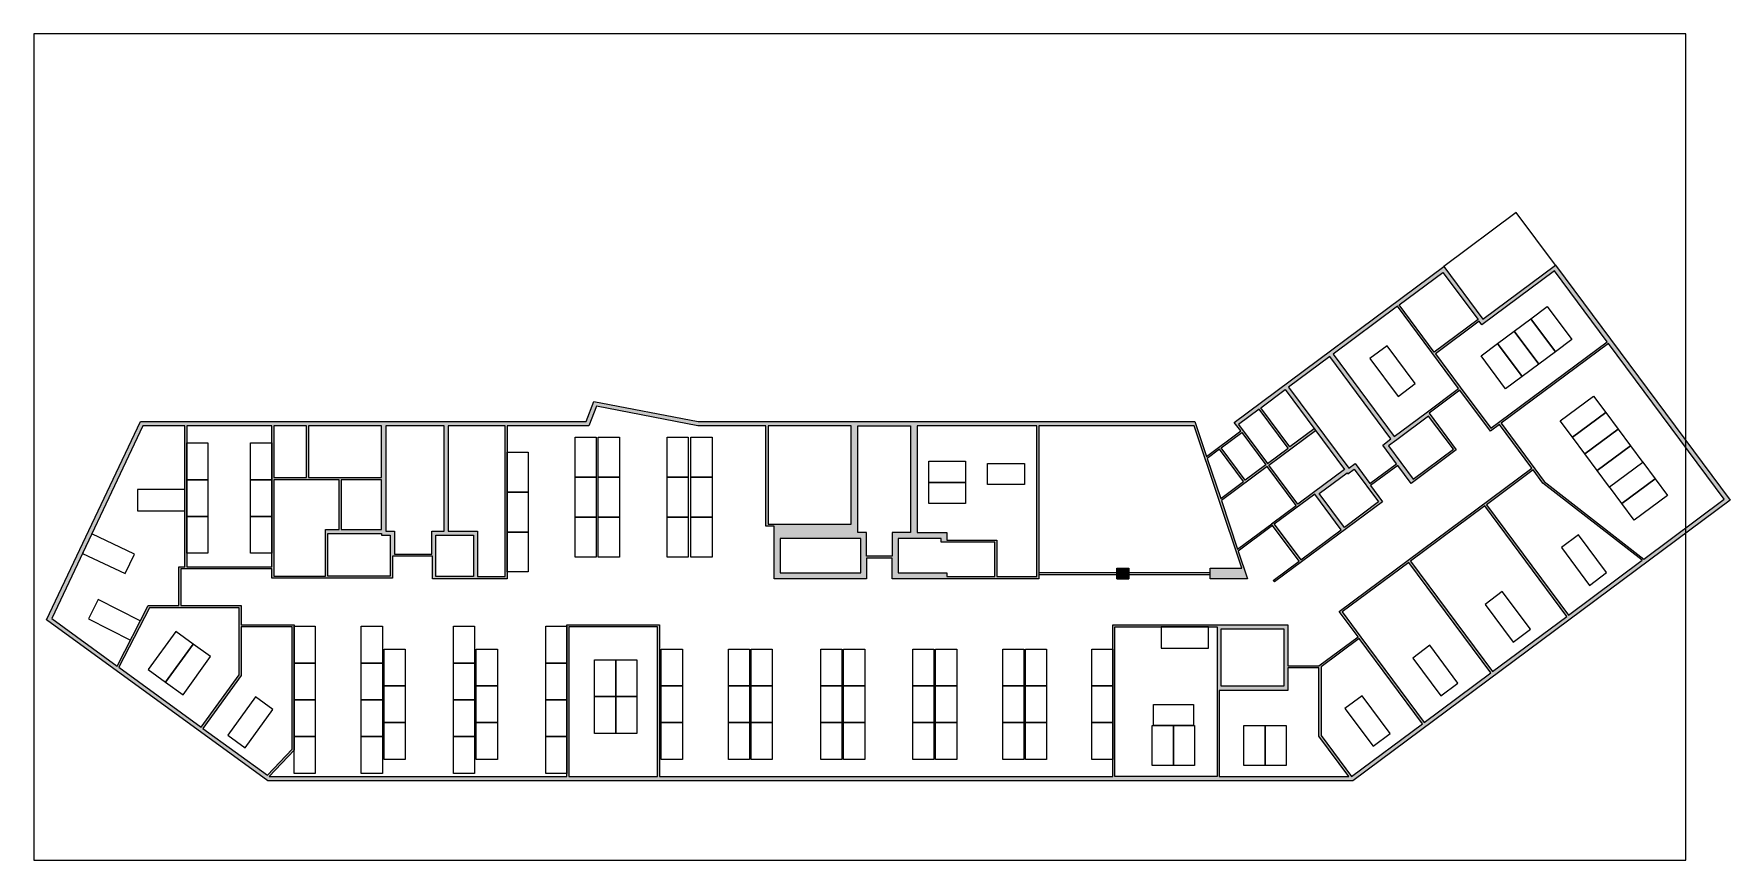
# Model space of a CAD drawing. Header units: millimetres. Extents: x 0 to 20.5, y -10 to 0.
import ezdxf

# ---------------------------------------------------------------- set-up
doc = ezdxf.new("R2010")
doc.units = ezdxf.units.MM
for name, color, linetype in [('desks', 92, 'Continuous'), ('Pareti', 80, 'Continuous'), ('retini', 161, 'Continuous')]:
    doc.layers.add(name, color=color, linetype=linetype)
doc.layers.add('layout', color=5, linetype='Continuous', plot=False)

# ---------------------------------------------------------------- blocks, each defined once
blk = doc.blocks.new('scrivania')
at = {"layer": 'desks'}
blk.add_lwpolyline([(0, 0.445), (0.256, 0.445), (0.256, 0), (0, 0)], close=True, dxfattribs=at)
blk = doc.blocks.new('scrivania grande')
at = {"layer": 'desks'}
blk.add_lwpolyline([(0, 0.484), (0.256, 0.484), (0.256, 0), (0, 0)], close=True, dxfattribs=at)
blk = doc.blocks.new('scrivania tripla')
at = {"layer": 'desks'}
blk.add_lwpolyline([(0, 0.26), (0, 0), (0.57, 0), (0.57, 0.26), (0, 0.26)], dxfattribs=at)
blk = doc.blocks.new('scrivania riunione')
at = {"layer": 'desks'}
blk.add_lwpolyline([(0, 0), (0, 0.5), (0.25, 0.5), (0.25, 0), (0, 0)], dxfattribs=at)

msp = doc.modelspace()

# ---------------------------------------------------------------- hatches: boundary and pattern name
at = {"layer": 'retini'}
h = msp.add_hatch(color=256, dxfattribs=at)
h.dxf.hatch_style = 1
h.paths.add_polyline_path([(1.289, -4.693), (0.154, -7.093), (2.831, -9.039), (15.969, -9.039), (20.536, -5.643), (18.421, -2.798), (17.542, -3.451), (17.07, -2.816), (14.534, -4.702), (14.611, -4.806), (14.198, -5.113), (14.057, -4.693), (8.044, -4.693), (6.78, -4.45), (6.685, -4.693)])
h.paths.add_polyline_path([(4.817, -6.297), (4.365, -6.297), (4.365, -6.017), (4.26, -6.017), (4.26, -4.743), (4.967, -4.743), (4.967, -6.017), (4.817, -6.017)], flags=16)
h.paths.add_polyline_path([(4.867, -6.067), (5.322, -6.067), (5.322, -6.569), (4.867, -6.569)], flags=16)
h.paths.add_polyline_path([(4.827, -6.322), (4.827, -6.594), (5.73, -6.594), (5.73, -4.743), (6.719, -4.743), (6.812, -4.507), (8.04, -4.743), (8.863, -4.743), (8.863, -5.96), (8.964, -5.96), (8.964, -6.594), (10.082, -6.594), (10.082, -6.345), (10.393, -6.345), (10.393, -6.594), (12.166, -6.594), (12.166, -4.743), (14.048, -4.743), (14.625, -6.467), (14.242, -6.467), (14.242, -6.594), (14.694, -6.594), (14.582, -6.26), (14.997, -5.951), (15.318, -6.382), (15.005, -6.614), (15.02, -6.634), (16.327, -5.662), (16.183, -5.468), (16.512, -5.223), (16.674, -5.44), (17.221, -5.033), (16.891, -4.59), (17.264, -4.312), (17.634, -4.809), (17.743, -4.728), (18.137, -5.258), (15.805, -6.992), (16.032, -7.297), (15.559, -7.649), (15.183, -7.649), (15.183, -7.151), (13.063, -7.151), (13.063, -8.989), (7.575, -8.989), (7.575, -7.151), (6.453, -7.151), (6.453, -8.989), (2.848, -8.989), (3.15, -8.669), (3.15, -7.151), (2.51, -7.151), (2.51, -6.92), (1.779, -6.92), (1.779, -6.476), (2.88, -6.476), (2.88, -6.589), (4.34, -6.589), (4.34, -6.322)], flags=16)
h.paths.add_polyline_path([(5.017, -6.017), (5.017, -4.743), (5.705, -4.743), (5.705, -6.569), (5.372, -6.569), (5.372, -6.017)], flags=16)
h.paths.add_polyline_path([(4.315, -6.297), (4.315, -6.564), (3.557, -6.564), (3.557, -6.049), (4.21, -6.049), (4.21, -6.067), (4.315, -6.067)], flags=16)
h.paths.add_polyline_path([(4.21, -5.999), (3.72, -5.999), (3.72, -5.396), (4.21, -5.396)], flags=16)
h.paths.add_polyline_path([(4.21, -5.371), (3.325, -5.371), (3.325, -4.743), (4.21, -4.743)], flags=16)
h.paths.add_polyline_path([(3.695, -5.999), (3.532, -5.999), (3.532, -6.564), (2.905, -6.564), (2.905, -6.451), (2.905, -5.396), (3.695, -5.396)], flags=16)
h.paths.add_polyline_path([(3.3, -5.371), (2.905, -5.371), (2.905, -4.743), (3.3, -4.743)], flags=16)
h.paths.add_polyline_path([(6.478, -7.176), (7.55, -7.176), (7.55, -8.989), (6.478, -8.989)], flags=16)
h.paths.add_polyline_path([(2.88, -6.451), (1.851, -6.451), (1.851, -4.743), (2.88, -4.743)], flags=16)
h.paths.add_polyline_path([(3.125, -7.176), (3.125, -8.659), (2.827, -8.974), (2.045, -8.406), (2.51, -7.765), (2.51, -7.176)], flags=16)
h.paths.add_polyline_path([(2.485, -6.945), (2.485, -7.757), (2.025, -8.391), (1.028, -7.667), (1.398, -6.945)], flags=16)
h.paths.add_polyline_path([(1.826, -6.451), (1.754, -6.451), (1.754, -6.92), (1.382, -6.92), (1.008, -7.652), (0.217, -7.077), (1.32, -4.743), (1.826, -4.743)], flags=16)
h.paths.add_polyline_path([(8.888, -5.935), (8.888, -4.743), (9.893, -4.743), (9.893, -5.935)], flags=16)
h.paths.add_polyline_path([(9.035, -6.106), (10.011, -6.106), (10.011, -6.523), (9.035, -6.523)], flags=16)
h.paths.add_polyline_path([(9.974, -6.036), (9.974, -4.743), (10.614, -4.743), (10.614, -6.036), (10.393, -6.036), (10.393, -6.32), (10.082, -6.32), (10.082, -6.036)], flags=16)
h.paths.add_polyline_path([(10.464, -6.106), (10.984, -6.106), (10.984, -6.153), (11.055, -6.153), (11.633, -6.153), (11.633, -6.569), (11.055, -6.569), (11.055, -6.523), (10.984, -6.523), (10.464, -6.523)], flags=16)
h.paths.add_polyline_path([(10.694, -6.036), (10.694, -4.743), (12.141, -4.743), (12.141, -6.569), (11.658, -6.569), (11.658, -6.128), (11.055, -6.128), (11.055, -6.036)], flags=16)
h.paths.add_polyline_path([(13.111, -6.467), (13.257, -6.467), (13.257, -6.594), (13.111, -6.594)], flags=0)
h.paths.add_polyline_path([(13.088, -7.176), (14.325, -7.176), (14.325, -8.989), (13.088, -8.989)], flags=16)
h.paths.add_polyline_path([(14.206, -5.138), (14.356, -5.027), (14.645, -5.416), (14.369, -5.622)], flags=16)
h.paths.add_polyline_path([(14.377, -5.647), (14.93, -5.235), (15.282, -5.708), (14.983, -5.931), (14.574, -6.235)], flags=16)
h.paths.add_polyline_path([(14.375, -7.201), (15.133, -7.201), (15.133, -7.896), (14.375, -7.896)], flags=16)
h.paths.add_polyline_path([(14.376, -5.012), (14.626, -4.826), (14.915, -5.215), (14.666, -5.401)], flags=16)
h.paths.add_polyline_path([(14.35, -7.946), (15.183, -7.946), (15.183, -7.674), (15.559, -7.674), (15.559, -8.502), (15.922, -8.989), (14.35, -8.989)], flags=16)
h.paths.add_polyline_path([(14.584, -4.728), (14.835, -4.541), (15.186, -5.014), (14.936, -5.201)], flags=16)
h.paths.add_polyline_path([(14.855, -4.526), (15.151, -4.306), (15.869, -5.272), (15.492, -5.552), (15.302, -5.693), (14.95, -5.221), (15.517, -4.799), (15.502, -4.779), (15.206, -4.999)], flags=16)
h.paths.add_polyline_path([(15.018, -5.936), (15.507, -5.572), (15.827, -6.003), (15.338, -6.367)], flags=16)
h.paths.add_polyline_path([(15.191, -4.276), (15.689, -3.905), (16.43, -4.902), (16.33, -4.976), (16.498, -5.202), (16.176, -5.441), (15.996, -5.199), (15.919, -5.256)], flags=16)
h.paths.add_polyline_path([(15.562, -5.563), (15.899, -5.312), (15.909, -5.326), (15.986, -5.269), (16.281, -5.665), (15.867, -5.973)], flags=16)
h.paths.add_polyline_path([(15.584, -7.661), (16.047, -7.317), (16.814, -8.349), (15.953, -8.989), (15.584, -8.494)], flags=16)
h.paths.add_polyline_path([(15.84, -6.997), (16.646, -6.398), (17.64, -7.734), (16.834, -8.334), (16.067, -7.302)], flags=16)
h.paths.add_polyline_path([(15.729, -3.876), (16.509, -3.296), (17.249, -4.292), (16.856, -4.585), (16.47, -4.872)], flags=16)
h.paths.add_polyline_path([(16.4, -4.986), (16.5, -4.912), (16.886, -4.625), (17.186, -5.028), (16.7, -5.389)], flags=16)
h.paths.add_polyline_path([(16.666, -6.383), (17.566, -5.714), (18.56, -7.05), (17.66, -7.719)], flags=16)
h.paths.add_polyline_path([(16.529, -3.281), (17.06, -2.886), (17.485, -3.458), (16.954, -3.853)], flags=16)
h.paths.add_polyline_path([(16.969, -3.873), (17.5, -3.478), (17.532, -3.521), (18.41, -2.868), (19.048, -3.726), (17.748, -4.693), (17.639, -4.774), (17.27, -4.277)], flags=16)
h.paths.add_polyline_path([(17.586, -5.699), (18.152, -5.278), (18.269, -5.436), (19.473, -6.371), (18.58, -7.035)], flags=16)
h.paths.add_polyline_path([(17.763, -4.713), (19.063, -3.746), (20.466, -5.632), (19.493, -6.356), (18.287, -5.418), (18.172, -5.263)], flags=16)
h = msp.add_hatch(color=256, dxfattribs=at)
h.dxf.hatch_style = 1
h.paths.add_polyline_path([(13.257, -6.467), (13.111, -6.467), (13.111, -6.594), (13.257, -6.594)])

# ---------------------------------------------------------------- linework, layer by layer
at = {"layer": 'layout'}
msp.add_lwpolyline([(0, 0), (0, -10), (20, -10), (20, 0)], close=True, dxfattribs=at)
at = {"layer": 'Pareti'}
for points in [[(18.421, -2.798), (17.948, -2.163), (17.07, -2.816)], [(15.502, -4.779), (15.206, -4.999), (14.855, -4.526), (15.151, -4.306), (15.869, -5.272), (15.492, -5.552), (15.302, -5.693), (14.95, -5.221), (15.517, -4.799)], [(14.983, -5.931), (15.282, -5.708), (14.93, -5.235), (14.377, -5.647), (14.574, -6.235), (15.003, -5.916)], [(12.166, -6.52), (13.111, -6.52)], [(12.166, -6.545), (13.111, -6.545)], [(13.111, -6.467), (13.257, -6.467)], [(13.257, -6.52), (14.242, -6.52)], [(13.257, -6.545), (14.242, -6.545)], [(13.111, -6.594), (13.257, -6.594)]]:
    msp.add_lwpolyline(points, dxfattribs=at)
for points in [[(18.421, -2.798), (20.536, -5.643), (15.969, -9.039), (2.831, -9.039), (0.154, -7.093), (1.289, -4.693), (6.685, -4.693), (6.78, -4.45), (8.044, -4.693), (14.057, -4.693), (14.198, -5.113), (14.611, -4.806), (14.534, -4.702), (17.07, -2.816), (17.542, -3.451)], [(18.41, -2.868), (17.532, -3.521), (17.5, -3.478), (16.969, -3.873), (17.27, -4.277), (17.639, -4.774), (17.748, -4.693), (19.048, -3.726)], [(17.485, -3.458), (16.954, -3.853), (16.529, -3.281), (17.06, -2.886)], [(16.856, -4.585), (17.249, -4.292), (16.509, -3.296), (15.729, -3.876), (16.47, -4.872)], [(19.063, -3.746), (17.763, -4.713), (18.172, -5.263), (18.287, -5.418), (19.493, -6.356), (20.466, -5.632)], [(16.176, -5.441), (16.498, -5.202), (16.33, -4.976), (16.43, -4.902), (15.689, -3.905), (15.191, -4.276), (15.919, -5.256), (15.996, -5.199)], [(7.575, -8.989), (13.063, -8.989), (13.063, -7.151), (15.183, -7.151), (15.183, -7.649), (15.559, -7.649), (16.032, -7.297), (15.805, -6.992), (18.137, -5.258), (17.743, -4.728), (17.634, -4.809), (17.264, -4.312), (16.891, -4.59), (17.221, -5.033), (16.674, -5.44), (16.512, -5.223), (16.183, -5.468), (16.327, -5.662), (15.02, -6.634), (15.005, -6.614), (15.318, -6.382), (14.997, -5.951), (14.582, -6.26), (14.694, -6.594), (14.242, -6.594), (14.242, -6.467), (14.625, -6.467), (14.048, -4.743), (12.166, -4.743), (12.166, -6.594), (10.393, -6.594), (10.393, -6.345), (10.082, -6.345), (10.082, -6.594), (8.964, -6.594), (8.964, -5.96), (8.863, -5.96), (8.863, -4.743), (8.04, -4.743), (6.812, -4.507), (6.719, -4.743), (5.73, -4.743), (5.73, -6.594), (4.827, -6.594), (4.827, -6.322), (4.34, -6.322), (4.34, -6.589), (2.88, -6.589), (2.88, -6.476), (1.779, -6.476), (1.779, -6.92), (2.51, -6.92), (2.51, -7.151), (3.15, -7.151), (3.15, -8.669), (2.848, -8.989), (6.453, -8.989), (6.453, -7.151), (7.575, -7.151)], [(14.936, -5.201), (15.186, -5.014), (14.835, -4.541), (14.584, -4.728)], [(16.7, -5.389), (17.186, -5.028), (16.886, -4.625), (16.5, -4.912), (16.4, -4.986)], [(1.826, -6.451), (1.826, -4.743), (1.32, -4.743), (0.217, -7.077), (1.008, -7.652), (1.382, -6.92), (1.754, -6.92), (1.754, -6.451)], [(2.88, -6.451), (2.88, -4.743), (1.851, -4.743), (1.851, -6.451)], [(2.905, -4.743), (2.905, -5.371), (3.3, -5.371), (3.3, -4.743)], [(3.325, -5.371), (4.21, -5.371), (4.21, -4.743), (3.325, -4.743)], [(4.26, -4.743), (4.26, -6.017), (4.365, -6.017), (4.365, -6.297), (4.817, -6.297), (4.817, -6.017), (4.967, -6.017), (4.967, -4.743)], [(5.705, -4.743), (5.017, -4.743), (5.017, -6.017), (5.372, -6.017), (5.372, -6.569), (5.705, -6.569)], [(9.893, -4.743), (8.888, -4.743), (8.888, -5.935), (9.893, -5.935)], [(9.974, -4.743), (10.614, -4.743), (10.614, -6.036), (10.393, -6.036), (10.393, -6.32), (10.082, -6.32), (10.082, -6.036), (9.974, -6.036)], [(11.055, -6.128), (11.658, -6.128), (11.658, -6.569), (12.141, -6.569), (12.141, -4.743), (10.694, -4.743), (10.694, -6.036), (11.055, -6.036)], [(14.915, -5.215), (14.666, -5.401), (14.376, -5.012), (14.626, -4.826)], [(14.564, -4.743), (14.564, -4.743)], [(14.206, -5.138), (14.369, -5.622), (14.645, -5.416), (14.356, -5.027)], [(15.867, -5.973), (15.562, -5.563), (15.899, -5.312), (15.909, -5.326), (15.986, -5.269), (16.281, -5.665)], [(19.473, -6.371), (18.269, -5.436), (18.152, -5.278), (17.586, -5.699), (18.58, -7.035)], [(3.532, -6.564), (3.532, -5.999), (3.695, -5.999), (3.695, -5.396), (2.905, -5.396), (2.905, -6.451), (2.905, -6.564)], [(3.72, -5.396), (3.72, -5.999), (4.21, -5.999), (4.21, -5.396)], [(15.338, -6.367), (15.827, -6.003), (15.507, -5.572), (15.018, -5.936)], [(18.56, -7.05), (17.566, -5.714), (16.666, -6.383), (17.66, -7.719)], [(4.315, -6.297), (4.315, -6.564), (3.557, -6.564), (3.557, -6.049), (4.21, -6.049), (4.21, -6.067), (4.315, -6.067)], [(5.322, -6.569), (4.867, -6.569), (4.867, -6.067), (5.322, -6.067)], [(10.011, -6.106), (9.035, -6.106), (9.035, -6.523), (10.011, -6.523)], [(11.055, -6.523), (11.055, -6.569), (11.633, -6.569), (11.633, -6.153), (11.055, -6.153), (10.984, -6.153), (10.984, -6.106), (10.464, -6.106), (10.464, -6.523), (10.984, -6.523)], [(13.111, -6.467), (13.257, -6.467), (13.257, -6.594), (13.111, -6.594)], [(17.64, -7.734), (16.646, -6.398), (15.84, -6.997), (16.067, -7.302), (16.834, -8.334)], [(2.025, -8.391), (2.485, -7.757), (2.485, -6.945), (1.398, -6.945), (1.028, -7.667)], [(2.827, -8.974), (3.125, -8.659), (3.125, -7.176), (2.51, -7.176), (2.51, -7.765), (2.045, -8.406)], [(7.55, -8.989), (7.55, -7.176), (6.478, -7.176), (6.478, -8.989)], [(14.325, -7.176), (14.325, -8.989), (13.088, -8.989), (13.088, -7.176)], [(14.375, -7.201), (15.133, -7.201), (15.133, -7.896), (14.375, -7.896)], [(16.814, -8.349), (16.047, -7.317), (15.584, -7.661), (15.584, -8.494), (15.953, -8.989), (15.953, -8.989)], [(15.183, -7.674), (15.183, -7.946), (14.35, -7.946), (14.35, -8.989), (15.922, -8.989), (15.559, -8.502), (15.559, -7.674)]]:
    msp.add_lwpolyline(points, close=True, dxfattribs=at)

# ---------------------------------------------------------------- block references
at = {"layer": 'desks'}
for name, p, rotation in [('scrivania riunione', (18.221, -3.999), 36.63758700995479), ('scrivania riunione', (18.421, -3.849), 36.63758700995479), ('scrivania riunione', (18.02, -4.148), 36.63758700995479), ('scrivania tripla', (16.725, -4.232), 126.6375870097656), ('scrivania riunione', (17.819, -4.297), 36.63758700995479), ('scrivania riunione', (19.031, -4.584), 126.6375870099548), ('scrivania riunione', (19.18, -4.784), 126.6375870099548), ('scrivania riunione', (19.33, -4.985), 126.6375870099548), ('scrivania riunione', (19.479, -5.186), 126.6375870099548), ('scrivania', (11.281, -5.428), 90), ('scrivania', (11.992, -5.454), 90), ('scrivania riunione', (19.628, -5.386), 126.6375870099548), ('scrivania', (11.281, -5.684), 90), ('scrivania riunione', (19.777, -5.587), 126.6375870099548), ('scrivania tripla', (0.59, -6.288), 334.6950392878605), ('scrivania tripla', (19.042, -6.52), 126.6375870097656), ('scrivania tripla', (18.118, -7.207), 126.6375870097656), ('scrivania tripla', (0.661, -7.078), 332.9063658267381), ('scrivania tripla', (14.22, -7.176), 180.0000000001209), ('scrivania tripla', (1.595, -7.847), 54.07003546026255), ('scrivania tripla', (1.805, -7.999), 54.07003546026255), ('scrivania tripla', (17.242, -7.858), 126.6375870097656), ('scrivania tripla', (2.559, -8.64), 54.07003546026255), ('scrivania grande', (13.554, -8.117), 270), ('scrivania tripla', (16.422, -8.468), 126.6375870097656)]:
    msp.add_blockref(name, p, dxfattribs=dict(at, rotation=rotation))
for name, p in [('scrivania grande', (6.552, -5.365)), ('scrivania grande', (6.833, -5.365)), ('scrivania grande', (7.665, -5.365)), ('scrivania grande', (7.954, -5.365)), ('scrivania', (1.851, -5.396)), ('scrivania', (2.624, -5.396)), ('scrivania grande', (5.729, -5.545)), ('scrivania tripla', (1.256, -5.774)), ('scrivania', (1.851, -5.841)), ('scrivania', (2.624, -5.841)), ('scrivania grande', (6.552, -5.849)), ('scrivania grande', (6.833, -5.849)), ('scrivania grande', (7.665, -5.849)), ('scrivania grande', (7.954, -5.849)), ('scrivania grande', (5.729, -6.029)), ('scrivania', (1.851, -6.287)), ('scrivania', (2.624, -6.287)), ('scrivania grande', (6.552, -6.333)), ('scrivania grande', (6.833, -6.333)), ('scrivania grande', (7.665, -6.333)), ('scrivania grande', (7.954, -6.333)), ('scrivania grande', (5.729, -6.513)), ('scrivania', (3.15, -7.615)), ('scrivania', (3.964, -7.615)), ('scrivania', (5.08, -7.615)), ('scrivania', (6.197, -7.615)), ('scrivania', (4.239, -7.891)), ('scrivania', (5.356, -7.891)), ('scrivania', (6.789, -8.022)), ('scrivania', (7.045, -8.022)), ('scrivania', (7.595, -7.891)), ('scrivania', (8.408, -7.891)), ('scrivania', (8.684, -7.891)), ('scrivania', (9.527, -7.891)), ('scrivania', (9.803, -7.891)), ('scrivania', (10.641, -7.891)), ('scrivania', (10.917, -7.891)), ('scrivania', (11.73, -7.891)), ('scrivania', (12.005, -7.891)), ('scrivania', (12.807, -7.891)), ('scrivania', (3.15, -8.06)), ('scrivania', (3.964, -8.06)), ('scrivania', (5.08, -8.06)), ('scrivania', (6.197, -8.06)), ('scrivania', (4.239, -8.336)), ('scrivania', (5.356, -8.336)), ('scrivania', (7.595, -8.336)), ('scrivania', (8.408, -8.336)), ('scrivania', (8.684, -8.336)), ('scrivania', (9.527, -8.336)), ('scrivania', (9.803, -8.336)), ('scrivania', (10.641, -8.336)), ('scrivania', (10.917, -8.336)), ('scrivania', (11.73, -8.336)), ('scrivania', (12.005, -8.336)), ('scrivania', (12.807, -8.336)), ('scrivania', (3.15, -8.506)), ('scrivania', (3.964, -8.506)), ('scrivania', (5.08, -8.506)), ('scrivania', (6.197, -8.506)), ('scrivania', (6.789, -8.467)), ('scrivania', (7.045, -8.467)), ('scrivania', (4.239, -8.781)), ('scrivania', (5.356, -8.781)), ('scrivania', (7.595, -8.781)), ('scrivania', (8.408, -8.781)), ('scrivania', (8.684, -8.781)), ('scrivania', (9.527, -8.781)), ('scrivania', (9.803, -8.781)), ('scrivania', (10.641, -8.781)), ('scrivania', (10.917, -8.781)), ('scrivania', (11.73, -8.781)), ('scrivania', (12.005, -8.781)), ('scrivania', (12.807, -8.781)), ('scrivania grande', (13.54, -8.856)), ('scrivania grande', (13.796, -8.856)), ('scrivania grande', (14.651, -8.856)), ('scrivania grande', (14.906, -8.856)), ('scrivania', (3.15, -8.951)), ('scrivania', (3.964, -8.951)), ('scrivania', (5.08, -8.951)), ('scrivania', (6.197, -8.951))]:
    msp.add_blockref(name, p, dxfattribs=at)

doc.saveas('drawing.dxf')
